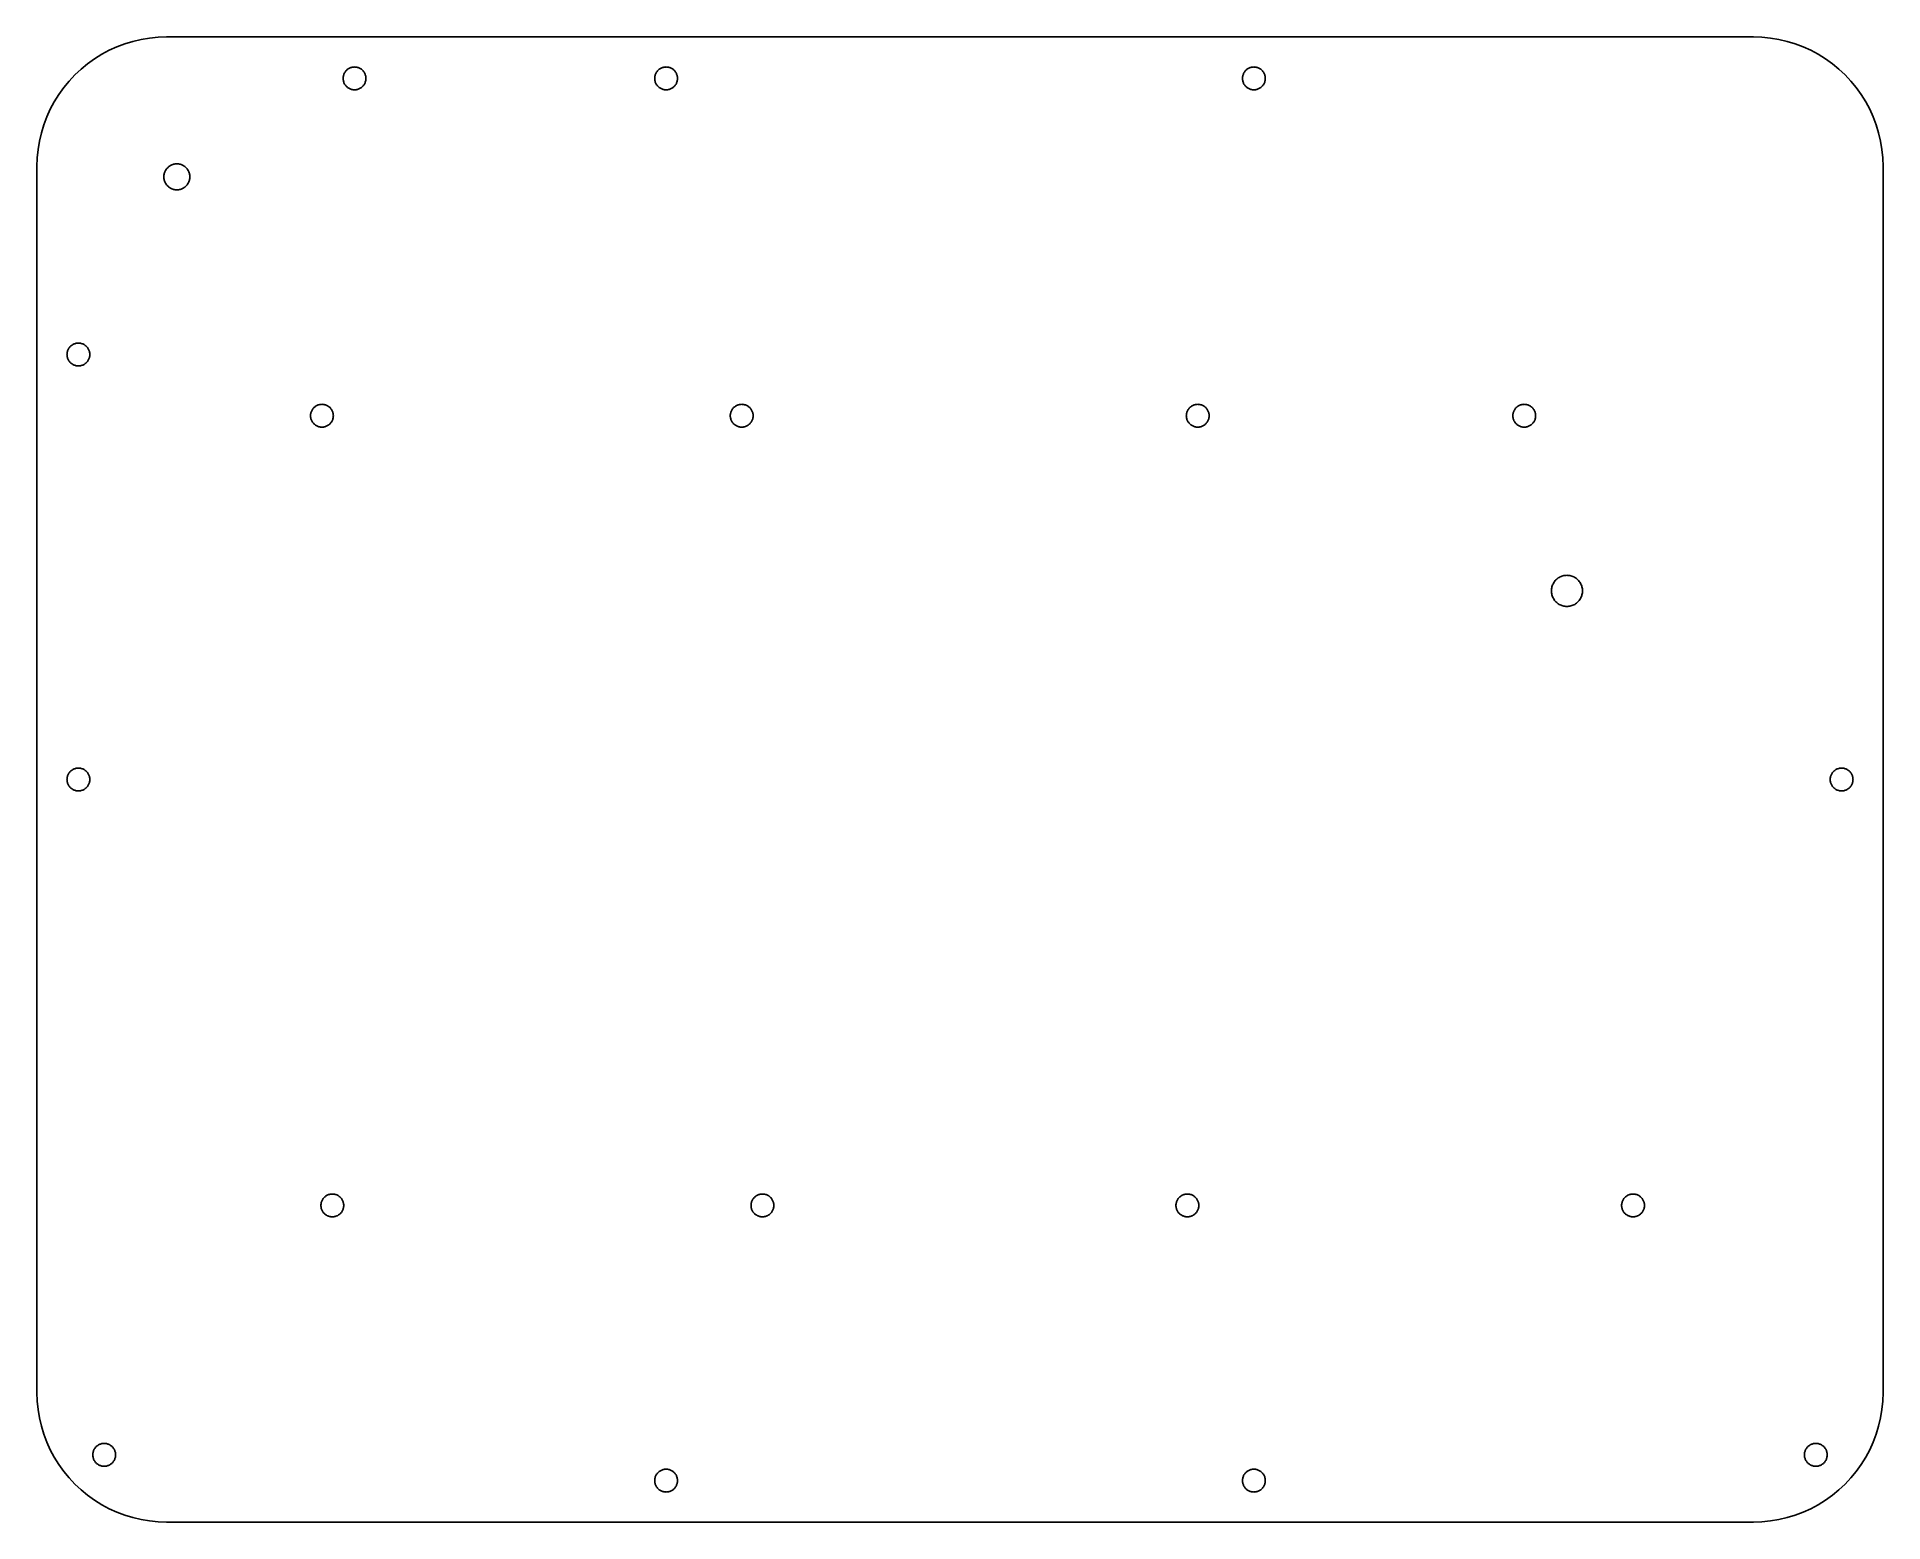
# Model space of a CAD drawing. Header units: millimetres. Extents: x -12 to 167, y -126 to 18.
import ezdxf

# ---------------------------------------------------------------- set-up
doc = ezdxf.new("R2010")
doc.units = ezdxf.units.MM

msp = doc.modelspace()

# ---------------------------------------------------------------- linework, layer by layer
at = {"layer": 'CUT'}
for points in [[(154.9425, -125.7732), (155.7566, -125.6931), (156.5636, -125.5598), (157.3602, -125.3741), (158.143, -125.1366), (158.9085, -124.8485), (159.6536, -124.5109), (160.375, -124.1253), (161.0696, -123.6934), (161.7345, -123.2169), (162.3668, -122.698), (162.9638, -122.1388), (163.523, -121.5418), (164.0419, -120.9095), (164.5184, -120.2446), (164.9503, -119.55), (165.3359, -118.8286), (165.6735, -118.0835), (165.9616, -117.318), (166.1991, -116.5352), (166.3848, -115.7386), (166.5181, -114.9316), (166.5982, -114.1175), (166.625, -113.3), (166.625, 5), (166.5982, 5.8175), (166.5181, 6.6316), (166.3848, 7.4386), (166.1991, 8.2352), (165.9616, 9.018), (165.6735, 9.7835), (165.3359, 10.5286), (164.9503, 11.25), (164.5184, 11.9446), (164.0419, 12.6095), (163.523, 13.2418), (162.9638, 13.8388), (162.3668, 14.398), (161.7345, 14.9169), (161.0696, 15.3934), (160.375, 15.8253), (159.6536, 16.2109), (158.9085, 16.5485), (158.143, 16.8366), (157.3602, 17.0741), (156.5636, 17.2598), (155.7566, 17.3931), (154.9425, 17.4732), (154.125, 17.5), (1, 17.5), (0.1825, 17.4732), (-0.6316, 17.3931), (-1.4386, 17.2598), (-2.2352, 17.0741), (-3.018, 16.8366), (-3.7835, 16.5485), (-4.5286, 16.2109), (-5.25, 15.8253), (-5.9446, 15.3934), (-6.6095, 14.9169), (-7.2418, 14.398), (-7.8388, 13.8388), (-8.398, 13.2418), (-8.9169, 12.6095), (-9.3934, 11.9446), (-9.8253, 11.25), (-10.2109, 10.5286), (-10.5485, 9.7835), (-10.8366, 9.018), (-11.0741, 8.2352), (-11.2598, 7.4386), (-11.3931, 6.6316), (-11.4732, 5.8175), (-11.5, 5), (-11.5, -113.3), (-11.4732, -114.1175), (-11.3931, -114.9316), (-11.2598, -115.7386), (-11.0741, -116.5352), (-10.8366, -117.318), (-10.5485, -118.0835), (-10.2109, -118.8286), (-9.8253, -119.55), (-9.3934, -120.2446), (-8.9169, -120.9095), (-8.398, -121.5418), (-7.8388, -122.1388), (-7.2418, -122.698), (-6.6095, -123.2169), (-5.9446, -123.6934), (-5.25, -124.1253), (-4.5286, -124.5109), (-3.7835, -124.8485), (-3.018, -125.1366), (-2.2352, -125.3741), (-1.4386, -125.5598), (-0.6316, -125.6931), (0.1825, -125.7732), (1, -125.8), (154.125, -125.8)], [(19.0719, 12.4024), (19.0002, 12.4094), (18.9292, 12.4211), (18.8591, 12.4375), (18.7902, 12.4584), (18.7229, 12.4837), (18.6573, 12.5134), (18.5938, 12.5474), (18.5327, 12.5854), (18.4742, 12.6273), (18.4185, 12.673), (18.366, 12.7222), (18.3168, 12.7747), (18.2711, 12.8304), (18.2292, 12.8889), (18.1912, 12.95), (18.1572, 13.0135), (18.1275, 13.079), (18.1022, 13.1464), (18.0813, 13.2153), (18.0649, 13.2854), (18.0532, 13.3564), (18.0462, 13.4281), (18.0438, 13.5), (18.0462, 13.5719), (18.0532, 13.6436), (18.0649, 13.7146), (18.0813, 13.7847), (18.1022, 13.8536), (18.1275, 13.921), (18.1572, 13.9865), (18.1912, 14.05), (18.2292, 14.1111), (18.2711, 14.1696), (18.3168, 14.2253), (18.366, 14.2778), (18.4185, 14.327), (18.4742, 14.3727), (18.5327, 14.4146), (18.5938, 14.4526), (18.6573, 14.4866), (18.7229, 14.5163), (18.7902, 14.5416), (18.8591, 14.5625), (18.9292, 14.5789), (19.0002, 14.5906), (19.0719, 14.5976), (19.1438, 14.6), (19.2157, 14.5976), (19.2874, 14.5906), (19.3584, 14.5789), (19.4285, 14.5625), (19.4974, 14.5416), (19.5648, 14.5163), (19.6303, 14.4866), (19.6938, 14.4526), (19.7549, 14.4146), (19.8134, 14.3727), (19.8691, 14.327), (19.9216, 14.2778), (19.9708, 14.2253), (20.0165, 14.1696), (20.0584, 14.1111), (20.0964, 14.05), (20.1304, 13.9865), (20.1601, 13.921), (20.1854, 13.8536), (20.2063, 13.7847), (20.2227, 13.7146), (20.2344, 13.6436), (20.2414, 13.5719), (20.2438, 13.5), (20.2414, 13.4281), (20.2344, 13.3564), (20.2227, 13.2854), (20.2063, 13.2153), (20.1854, 13.1464), (20.1601, 13.079), (20.1304, 13.0135), (20.0964, 12.95), (20.0584, 12.8889), (20.0165, 12.8304), (19.9708, 12.7747), (19.9216, 12.7222), (19.8691, 12.673), (19.8134, 12.6273), (19.7549, 12.5854), (19.6938, 12.5474), (19.6303, 12.5134), (19.5648, 12.4837), (19.4974, 12.4584), (19.4285, 12.4375), (19.3584, 12.4211), (19.2874, 12.4094), (19.2157, 12.4024), (19.1438, 12.4)], [(49.1364, 12.4024), (49.0648, 12.4094), (48.9937, 12.4211), (48.9236, 12.4375), (48.8547, 12.4584), (48.7874, 12.4837), (48.7218, 12.5134), (48.6583, 12.5474), (48.5972, 12.5854), (48.5387, 12.6273), (48.4831, 12.673), (48.4305, 12.7222), (48.3813, 12.7747), (48.3356, 12.8304), (48.2937, 12.8889), (48.2557, 12.95), (48.2218, 13.0135), (48.1921, 13.079), (48.1667, 13.1464), (48.1458, 13.2153), (48.1295, 13.2854), (48.1177, 13.3564), (48.1107, 13.4281), (48.1083, 13.5), (48.1107, 13.5719), (48.1177, 13.6436), (48.1295, 13.7146), (48.1458, 13.7847), (48.1667, 13.8536), (48.1921, 13.921), (48.2218, 13.9865), (48.2557, 14.05), (48.2937, 14.1111), (48.3356, 14.1696), (48.3813, 14.2253), (48.4305, 14.2778), (48.4831, 14.327), (48.5387, 14.3727), (48.5972, 14.4146), (48.6583, 14.4526), (48.7218, 14.4866), (48.7874, 14.5163), (48.8547, 14.5416), (48.9236, 14.5625), (48.9937, 14.5789), (49.0648, 14.5906), (49.1364, 14.5976), (49.2083, 14.6), (49.2803, 14.5976), (49.3519, 14.5906), (49.4229, 14.5789), (49.493, 14.5625), (49.5619, 14.5416), (49.6293, 14.5163), (49.6949, 14.4866), (49.7583, 14.4526), (49.8195, 14.4146), (49.878, 14.3727), (49.9336, 14.327), (49.9862, 14.2778), (50.0354, 14.2253), (50.081, 14.1696), (50.1229, 14.1111), (50.161, 14.05), (50.1949, 13.9865), (50.2246, 13.921), (50.25, 13.8536), (50.2709, 13.7847), (50.2872, 13.7146), (50.2989, 13.6436), (50.306, 13.5719), (50.3083, 13.5), (50.306, 13.4281), (50.2989, 13.3564), (50.2872, 13.2854), (50.2709, 13.2153), (50.25, 13.1464), (50.2246, 13.079), (50.1949, 13.0135), (50.161, 12.95), (50.1229, 12.8889), (50.081, 12.8304), (50.0354, 12.7747), (49.9862, 12.7222), (49.9336, 12.673), (49.878, 12.6273), (49.8195, 12.5854), (49.7583, 12.5474), (49.6949, 12.5134), (49.6293, 12.4837), (49.5619, 12.4584), (49.493, 12.4375), (49.4229, 12.4211), (49.3519, 12.4094), (49.2803, 12.4024), (49.2083, 12.4)], [(105.8447, 12.4024), (105.7731, 12.4094), (105.7021, 12.4211), (105.632, 12.4375), (105.5631, 12.4584), (105.4957, 12.4837), (105.4301, 12.5134), (105.3667, 12.5474), (105.3055, 12.5854), (105.247, 12.6273), (105.1914, 12.673), (105.1388, 12.7222), (105.0896, 12.7747), (105.044, 12.8304), (105.0021, 12.8889), (104.964, 12.95), (104.9301, 13.0135), (104.9004, 13.079), (104.875, 13.1464), (104.8541, 13.2153), (104.8378, 13.2854), (104.8261, 13.3564), (104.819, 13.4281), (104.8167, 13.5), (104.819, 13.5719), (104.8261, 13.6436), (104.8378, 13.7146), (104.8541, 13.7847), (104.875, 13.8536), (104.9004, 13.921), (104.9301, 13.9865), (104.964, 14.05), (105.0021, 14.1111), (105.044, 14.1696), (105.0896, 14.2253), (105.1388, 14.2778), (105.1914, 14.327), (105.247, 14.3727), (105.3055, 14.4146), (105.3667, 14.4526), (105.4301, 14.4866), (105.4957, 14.5163), (105.5631, 14.5416), (105.632, 14.5625), (105.7021, 14.5789), (105.7731, 14.5906), (105.8447, 14.5976), (105.9167, 14.6), (105.9886, 14.5976), (106.0602, 14.5906), (106.1313, 14.5789), (106.2014, 14.5625), (106.2703, 14.5416), (106.3376, 14.5163), (106.4032, 14.4866), (106.4667, 14.4526), (106.5278, 14.4146), (106.5863, 14.3727), (106.6419, 14.327), (106.6945, 14.2778), (106.7437, 14.2253), (106.7894, 14.1696), (106.8313, 14.1111), (106.8693, 14.05), (106.9032, 13.9865), (106.9329, 13.921), (106.9583, 13.8536), (106.9792, 13.7847), (106.9955, 13.7146), (107.0073, 13.6436), (107.0143, 13.5719), (107.0167, 13.5), (107.0143, 13.4281), (107.0073, 13.3564), (106.9955, 13.2854), (106.9792, 13.2153), (106.9583, 13.1464), (106.9329, 13.079), (106.9032, 13.0135), (106.8693, 12.95), (106.8313, 12.8889), (106.7894, 12.8304), (106.7437, 12.7747), (106.6945, 12.7222), (106.6419, 12.673), (106.5863, 12.6273), (106.5278, 12.5854), (106.4667, 12.5474), (106.4032, 12.5134), (106.3376, 12.4837), (106.2703, 12.4584), (106.2014, 12.4375), (106.1313, 12.4211), (106.0602, 12.4094), (105.9886, 12.4024), (105.9167, 12.4)], [(1.9182, 2.7527), (1.8368, 2.7607), (1.7561, 2.774), (1.6765, 2.7926), (1.5982, 2.8163), (1.5216, 2.8452), (1.4471, 2.8789), (1.375, 2.9175), (1.3055, 2.9607), (1.239, 3.0083), (1.1758, 3.0602), (1.1161, 3.1161), (1.0602, 3.1758), (1.0083, 3.239), (0.9607, 3.3055), (0.9175, 3.375), (0.8789, 3.4471), (0.8452, 3.5216), (0.8163, 3.5982), (0.7926, 3.6765), (0.774, 3.7561), (0.7607, 3.8368), (0.7527, 3.9182), (0.75, 4), (0.7527, 4.0818), (0.7607, 4.1632), (0.774, 4.2439), (0.7926, 4.3235), (0.8163, 4.4018), (0.8452, 4.4784), (0.8789, 4.5529), (0.9175, 4.625), (0.9607, 4.6945), (1.0083, 4.761), (1.0602, 4.8242), (1.1161, 4.8839), (1.1758, 4.9398), (1.239, 4.9917), (1.3055, 5.0393), (1.375, 5.0825), (1.4471, 5.1211), (1.5216, 5.1548), (1.5982, 5.1837), (1.6765, 5.2074), (1.7561, 5.226), (1.8368, 5.2393), (1.9182, 5.2473), (2, 5.25), (2.0818, 5.2473), (2.1632, 5.2393), (2.2439, 5.226), (2.3235, 5.2074), (2.4018, 5.1837), (2.4784, 5.1548), (2.5529, 5.1211), (2.625, 5.0825), (2.6945, 5.0393), (2.761, 4.9917), (2.8242, 4.9398), (2.8839, 4.8839), (2.9398, 4.8242), (2.9917, 4.761), (3.0393, 4.6945), (3.0825, 4.625), (3.1211, 4.5529), (3.1548, 4.4784), (3.1837, 4.4018), (3.2074, 4.3235), (3.226, 4.2439), (3.2393, 4.1632), (3.2473, 4.0818), (3.25, 4), (3.2473, 3.9182), (3.2393, 3.8368), (3.226, 3.7561), (3.2074, 3.6765), (3.1837, 3.5982), (3.1548, 3.5216), (3.1211, 3.4471), (3.0825, 3.375), (3.0393, 3.3055), (2.9917, 3.239), (2.9398, 3.1758), (2.8839, 3.1161), (2.8242, 3.0602), (2.761, 3.0083), (2.6945, 2.9607), (2.625, 2.9175), (2.5529, 2.8789), (2.4784, 2.8452), (2.4018, 2.8163), (2.3235, 2.7926), (2.2439, 2.774), (2.1632, 2.7607), (2.0818, 2.7527), (2, 2.75)], [(-7.5719, -14.2414), (-7.6436, -14.2344), (-7.7146, -14.2227), (-7.7847, -14.2063), (-7.8536, -14.1854), (-7.921, -14.1601), (-7.9865, -14.1304), (-8.05, -14.0964), (-8.1111, -14.0584), (-8.1696, -14.0165), (-8.2253, -13.9708), (-8.2778, -13.9216), (-8.327, -13.8691), (-8.3727, -13.8134), (-8.4146, -13.7549), (-8.4526, -13.6938), (-8.4866, -13.6303), (-8.5163, -13.5648), (-8.5416, -13.4974), (-8.5625, -13.4285), (-8.5789, -13.3584), (-8.5906, -13.2874), (-8.5976, -13.2157), (-8.6, -13.1438), (-8.5976, -13.0719), (-8.5906, -13.0002), (-8.5789, -12.9292), (-8.5625, -12.8591), (-8.5416, -12.7902), (-8.5163, -12.7229), (-8.4866, -12.6573), (-8.4526, -12.5938), (-8.4146, -12.5327), (-8.3727, -12.4742), (-8.327, -12.4185), (-8.2778, -12.366), (-8.2253, -12.3168), (-8.1696, -12.2711), (-8.1111, -12.2292), (-8.05, -12.1912), (-7.9865, -12.1572), (-7.921, -12.1275), (-7.8536, -12.1022), (-7.7847, -12.0813), (-7.7146, -12.0649), (-7.6436, -12.0532), (-7.5719, -12.0462), (-7.5, -12.0438), (-7.4281, -12.0462), (-7.3564, -12.0532), (-7.2854, -12.0649), (-7.2153, -12.0813), (-7.1464, -12.1022), (-7.079, -12.1275), (-7.0135, -12.1572), (-6.95, -12.1912), (-6.8889, -12.2292), (-6.8304, -12.2711), (-6.7747, -12.3168), (-6.7222, -12.366), (-6.673, -12.4185), (-6.6273, -12.4742), (-6.5854, -12.5327), (-6.5474, -12.5938), (-6.5134, -12.6573), (-6.4837, -12.7229), (-6.4584, -12.7902), (-6.4375, -12.8591), (-6.4211, -12.9292), (-6.4094, -13.0002), (-6.4024, -13.0719), (-6.4, -13.1438), (-6.4024, -13.2157), (-6.4094, -13.2874), (-6.4211, -13.3584), (-6.4375, -13.4285), (-6.4584, -13.4974), (-6.4837, -13.5648), (-6.5134, -13.6303), (-6.5474, -13.6938), (-6.5854, -13.7549), (-6.6273, -13.8134), (-6.673, -13.8691), (-6.7222, -13.9216), (-6.7747, -13.9708), (-6.8304, -14.0165), (-6.8889, -14.0584), (-6.95, -14.0964), (-7.0135, -14.1304), (-7.079, -14.1601), (-7.1464, -14.1854), (-7.2153, -14.2063), (-7.2854, -14.2227), (-7.3564, -14.2344), (-7.4281, -14.2414), (-7.5, -14.2438)], [(15.9281, -20.1476), (15.8564, -20.1406), (15.7854, -20.1289), (15.7153, -20.1125), (15.6464, -20.0916), (15.579, -20.0663), (15.5135, -20.0366), (15.45, -20.0026), (15.3889, -19.9646), (15.3304, -19.9227), (15.2747, -19.877), (15.2222, -19.8278), (15.173, -19.7753), (15.1273, -19.7196), (15.0854, -19.6611), (15.0474, -19.6), (15.0134, -19.5365), (14.9837, -19.471), (14.9584, -19.4036), (14.9375, -19.3347), (14.9211, -19.2646), (14.9094, -19.1936), (14.9024, -19.1219), (14.9, -19.05), (14.9024, -18.9781), (14.9094, -18.9064), (14.9211, -18.8354), (14.9375, -18.7653), (14.9584, -18.6964), (14.9837, -18.629), (15.0134, -18.5635), (15.0474, -18.5), (15.0854, -18.4389), (15.1273, -18.3804), (15.173, -18.3247), (15.2222, -18.2722), (15.2747, -18.223), (15.3304, -18.1773), (15.3889, -18.1354), (15.45, -18.0974), (15.5135, -18.0634), (15.579, -18.0337), (15.6464, -18.0084), (15.7153, -17.9875), (15.7854, -17.9711), (15.8564, -17.9594), (15.9281, -17.9524), (16, -17.95), (16.0719, -17.9524), (16.1436, -17.9594), (16.2146, -17.9711), (16.2847, -17.9875), (16.3536, -18.0084), (16.421, -18.0337), (16.4865, -18.0634), (16.55, -18.0974), (16.6111, -18.1354), (16.6696, -18.1773), (16.7253, -18.223), (16.7778, -18.2722), (16.827, -18.3247), (16.8727, -18.3804), (16.9146, -18.4389), (16.9526, -18.5), (16.9866, -18.5635), (17.0163, -18.629), (17.0416, -18.6964), (17.0625, -18.7653), (17.0789, -18.8354), (17.0906, -18.9064), (17.0976, -18.9781), (17.1, -19.05), (17.0976, -19.1219), (17.0906, -19.1936), (17.0789, -19.2646), (17.0625, -19.3347), (17.0416, -19.4036), (17.0163, -19.471), (16.9866, -19.5365), (16.9526, -19.6), (16.9146, -19.6611), (16.8727, -19.7196), (16.827, -19.7753), (16.7778, -19.8278), (16.7253, -19.877), (16.6696, -19.9227), (16.6111, -19.9646), (16.55, -20.0026), (16.4865, -20.0366), (16.421, -20.0663), (16.3536, -20.0916), (16.2847, -20.1125), (16.2146, -20.1289), (16.1436, -20.1406), (16.0719, -20.1476), (16, -20.15)], [(56.4281, -20.1476), (56.3564, -20.1406), (56.2854, -20.1289), (56.2153, -20.1125), (56.1464, -20.0916), (56.079, -20.0663), (56.0135, -20.0366), (55.95, -20.0026), (55.8889, -19.9646), (55.8304, -19.9227), (55.7747, -19.877), (55.7222, -19.8278), (55.673, -19.7753), (55.6273, -19.7196), (55.5854, -19.6611), (55.5474, -19.6), (55.5134, -19.5365), (55.4837, -19.471), (55.4584, -19.4036), (55.4375, -19.3347), (55.4211, -19.2646), (55.4094, -19.1936), (55.4024, -19.1219), (55.4, -19.05), (55.4024, -18.9781), (55.4094, -18.9064), (55.4211, -18.8354), (55.4375, -18.7653), (55.4584, -18.6964), (55.4837, -18.629), (55.5134, -18.5635), (55.5474, -18.5), (55.5854, -18.4389), (55.6273, -18.3804), (55.673, -18.3247), (55.7222, -18.2722), (55.7747, -18.223), (55.8304, -18.1773), (55.8889, -18.1354), (55.95, -18.0974), (56.0135, -18.0634), (56.079, -18.0337), (56.1464, -18.0084), (56.2153, -17.9875), (56.2854, -17.9711), (56.3564, -17.9594), (56.4281, -17.9524), (56.5, -17.95), (56.5719, -17.9524), (56.6436, -17.9594), (56.7146, -17.9711), (56.7847, -17.9875), (56.8536, -18.0084), (56.921, -18.0337), (56.9865, -18.0634), (57.05, -18.0974), (57.1111, -18.1354), (57.1696, -18.1773), (57.2253, -18.223), (57.2778, -18.2722), (57.327, -18.3247), (57.3727, -18.3804), (57.4146, -18.4389), (57.4526, -18.5), (57.4866, -18.5635), (57.5163, -18.629), (57.5416, -18.6964), (57.5625, -18.7653), (57.5789, -18.8354), (57.5906, -18.9064), (57.5976, -18.9781), (57.6, -19.05), (57.5976, -19.1219), (57.5906, -19.1936), (57.5789, -19.2646), (57.5625, -19.3347), (57.5416, -19.4036), (57.5163, -19.471), (57.4866, -19.5365), (57.4526, -19.6), (57.4146, -19.6611), (57.3727, -19.7196), (57.327, -19.7753), (57.2778, -19.8278), (57.2253, -19.877), (57.1696, -19.9227), (57.1111, -19.9646), (57.05, -20.0026), (56.9865, -20.0366), (56.921, -20.0663), (56.8536, -20.0916), (56.7847, -20.1125), (56.7146, -20.1289), (56.6436, -20.1406), (56.5719, -20.1476), (56.5, -20.15)], [(100.4281, -20.1476), (100.3564, -20.1406), (100.2854, -20.1289), (100.2153, -20.1125), (100.1464, -20.0916), (100.079, -20.0663), (100.0135, -20.0366), (99.95, -20.0026), (99.8889, -19.9646), (99.8304, -19.9227), (99.7747, -19.877), (99.7222, -19.8278), (99.673, -19.7753), (99.6273, -19.7196), (99.5854, -19.6611), (99.5474, -19.6), (99.5134, -19.5365), (99.4837, -19.471), (99.4584, -19.4036), (99.4375, -19.3347), (99.4211, -19.2646), (99.4094, -19.1936), (99.4024, -19.1219), (99.4, -19.05), (99.4024, -18.9781), (99.4094, -18.9064), (99.4211, -18.8354), (99.4375, -18.7653), (99.4584, -18.6964), (99.4837, -18.629), (99.5134, -18.5635), (99.5474, -18.5), (99.5854, -18.4389), (99.6273, -18.3804), (99.673, -18.3247), (99.7222, -18.2722), (99.7747, -18.223), (99.8304, -18.1773), (99.8889, -18.1354), (99.95, -18.0974), (100.0135, -18.0634), (100.079, -18.0337), (100.1464, -18.0084), (100.2153, -17.9875), (100.2854, -17.9711), (100.3564, -17.9594), (100.4281, -17.9524), (100.5, -17.95), (100.5719, -17.9524), (100.6436, -17.9594), (100.7146, -17.9711), (100.7847, -17.9875), (100.8536, -18.0084), (100.921, -18.0337), (100.9865, -18.0634), (101.05, -18.0974), (101.1111, -18.1354), (101.1696, -18.1773), (101.2253, -18.223), (101.2778, -18.2722), (101.327, -18.3247), (101.3727, -18.3804), (101.4146, -18.4389), (101.4526, -18.5), (101.4866, -18.5635), (101.5163, -18.629), (101.5416, -18.6964), (101.5625, -18.7653), (101.5789, -18.8354), (101.5906, -18.9064), (101.5976, -18.9781), (101.6, -19.05), (101.5976, -19.1219), (101.5906, -19.1936), (101.5789, -19.2646), (101.5625, -19.3347), (101.5416, -19.4036), (101.5163, -19.471), (101.4866, -19.5365), (101.4526, -19.6), (101.4146, -19.6611), (101.3727, -19.7196), (101.327, -19.7753), (101.2778, -19.8278), (101.2253, -19.877), (101.1696, -19.9227), (101.1111, -19.9646), (101.05, -20.0026), (100.9865, -20.0366), (100.921, -20.0663), (100.8536, -20.0916), (100.7847, -20.1125), (100.7146, -20.1289), (100.6436, -20.1406), (100.5719, -20.1476), (100.5, -20.15)], [(131.9281, -20.1476), (131.8564, -20.1406), (131.7854, -20.1289), (131.7153, -20.1125), (131.6464, -20.0916), (131.579, -20.0663), (131.5135, -20.0366), (131.45, -20.0026), (131.3889, -19.9646), (131.3304, -19.9227), (131.2747, -19.877), (131.2222, -19.8278), (131.173, -19.7753), (131.1273, -19.7196), (131.0854, -19.6611), (131.0474, -19.6), (131.0134, -19.5365), (130.9837, -19.471), (130.9584, -19.4036), (130.9375, -19.3347), (130.9211, -19.2646), (130.9094, -19.1936), (130.9024, -19.1219), (130.9, -19.05), (130.9024, -18.9781), (130.9094, -18.9064), (130.9211, -18.8354), (130.9375, -18.7653), (130.9584, -18.6964), (130.9837, -18.629), (131.0134, -18.5635), (131.0474, -18.5), (131.0854, -18.4389), (131.1273, -18.3804), (131.173, -18.3247), (131.2222, -18.2722), (131.2747, -18.223), (131.3304, -18.1773), (131.3889, -18.1354), (131.45, -18.0974), (131.5135, -18.0634), (131.579, -18.0337), (131.6464, -18.0084), (131.7153, -17.9875), (131.7854, -17.9711), (131.8564, -17.9594), (131.9281, -17.9524), (132, -17.95), (132.0719, -17.9524), (132.1436, -17.9594), (132.2146, -17.9711), (132.2847, -17.9875), (132.3536, -18.0084), (132.421, -18.0337), (132.4865, -18.0634), (132.55, -18.0974), (132.6111, -18.1354), (132.6696, -18.1773), (132.7253, -18.223), (132.7778, -18.2722), (132.827, -18.3247), (132.8727, -18.3804), (132.9146, -18.4389), (132.9526, -18.5), (132.9866, -18.5635), (133.0163, -18.629), (133.0416, -18.6964), (133.0625, -18.7653), (133.0789, -18.8354), (133.0906, -18.9064), (133.0976, -18.9781), (133.1, -19.05), (133.0976, -19.1219), (133.0906, -19.1936), (133.0789, -19.2646), (133.0625, -19.3347), (133.0416, -19.4036), (133.0163, -19.471), (132.9866, -19.5365), (132.9526, -19.6), (132.9146, -19.6611), (132.8727, -19.7196), (132.827, -19.7753), (132.7778, -19.8278), (132.7253, -19.877), (132.6696, -19.9227), (132.6111, -19.9646), (132.55, -20.0026), (132.4865, -20.0366), (132.421, -20.0663), (132.3536, -20.0916), (132.2847, -20.1125), (132.2146, -20.1289), (132.1436, -20.1406), (132.0719, -20.1476), (132, -20.15)], [(136.0269, -37.4468), (135.9292, -37.4372), (135.8324, -37.4212), (135.7368, -37.3989), (135.6428, -37.3704), (135.551, -37.3358), (135.4616, -37.2953), (135.375, -37.249), (135.2916, -37.1972), (135.2119, -37.14), (135.136, -37.0778), (135.0643, -37.0107), (134.9972, -36.939), (134.935, -36.8631), (134.8778, -36.7834), (134.826, -36.7), (134.7797, -36.6134), (134.7392, -36.524), (134.7046, -36.4322), (134.6761, -36.3382), (134.6538, -36.2426), (134.6378, -36.1458), (134.6282, -36.0481), (134.625, -35.95), (134.6282, -35.8519), (134.6378, -35.7542), (134.6538, -35.6574), (134.6761, -35.5618), (134.7046, -35.4678), (134.7392, -35.376), (134.7797, -35.2866), (134.826, -35.2), (134.8778, -35.1166), (134.935, -35.0369), (134.9972, -34.961), (135.0643, -34.8893), (135.136, -34.8222), (135.2119, -34.76), (135.2916, -34.7028), (135.375, -34.651), (135.4616, -34.6047), (135.551, -34.5642), (135.6428, -34.5296), (135.7368, -34.5011), (135.8324, -34.4788), (135.9292, -34.4628), (136.0269, -34.4532), (136.125, -34.45), (136.2231, -34.4532), (136.3208, -34.4628), (136.4176, -34.4788), (136.5132, -34.5011), (136.6072, -34.5296), (136.699, -34.5642), (136.7884, -34.6047), (136.875, -34.651), (136.9584, -34.7028), (137.0381, -34.76), (137.114, -34.8222), (137.1857, -34.8893), (137.2528, -34.961), (137.315, -35.0369), (137.3722, -35.1166), (137.424, -35.2), (137.4703, -35.2866), (137.5108, -35.376), (137.5454, -35.4678), (137.5739, -35.5618), (137.5962, -35.6574), (137.6122, -35.7542), (137.6218, -35.8519), (137.625, -35.95), (137.6218, -36.0481), (137.6122, -36.1458), (137.5962, -36.2426), (137.5739, -36.3382), (137.5454, -36.4322), (137.5108, -36.524), (137.4703, -36.6134), (137.424, -36.7), (137.3722, -36.7834), (137.315, -36.8631), (137.2528, -36.939), (137.1857, -37.0107), (137.114, -37.0778), (137.0381, -37.14), (136.9584, -37.1972), (136.875, -37.249), (136.7884, -37.2953), (136.699, -37.3358), (136.6072, -37.3704), (136.5132, -37.3989), (136.4176, -37.4212), (136.3208, -37.4372), (136.2231, -37.4468), (136.125, -37.45)], [(-7.5719, -55.2476), (-7.6436, -55.2406), (-7.7146, -55.2289), (-7.7847, -55.2125), (-7.8536, -55.1916), (-7.921, -55.1663), (-7.9865, -55.1366), (-8.05, -55.1026), (-8.1111, -55.0646), (-8.1696, -55.0227), (-8.2253, -54.977), (-8.2778, -54.9278), (-8.327, -54.8753), (-8.3727, -54.8196), (-8.4146, -54.7611), (-8.4526, -54.7), (-8.4866, -54.6365), (-8.5163, -54.571), (-8.5416, -54.5036), (-8.5625, -54.4347), (-8.5789, -54.3646), (-8.5906, -54.2936), (-8.5976, -54.2219), (-8.6, -54.15), (-8.5976, -54.0781), (-8.5906, -54.0064), (-8.5789, -53.9354), (-8.5625, -53.8653), (-8.5416, -53.7964), (-8.5163, -53.729), (-8.4866, -53.6635), (-8.4526, -53.6), (-8.4146, -53.5389), (-8.3727, -53.4804), (-8.327, -53.4247), (-8.2778, -53.3722), (-8.2253, -53.323), (-8.1696, -53.2773), (-8.1111, -53.2354), (-8.05, -53.1974), (-7.9865, -53.1634), (-7.921, -53.1337), (-7.8536, -53.1084), (-7.7847, -53.0875), (-7.7146, -53.0711), (-7.6436, -53.0594), (-7.5719, -53.0524), (-7.5, -53.05), (-7.4281, -53.0524), (-7.3564, -53.0594), (-7.2854, -53.0711), (-7.2153, -53.0875), (-7.1464, -53.1084), (-7.079, -53.1337), (-7.0135, -53.1634), (-6.95, -53.1974), (-6.8889, -53.2354), (-6.8304, -53.2773), (-6.7747, -53.323), (-6.7222, -53.3722), (-6.673, -53.4247), (-6.6273, -53.4804), (-6.5854, -53.5389), (-6.5474, -53.6), (-6.5134, -53.6635), (-6.4837, -53.729), (-6.4584, -53.7964), (-6.4375, -53.8653), (-6.4211, -53.9354), (-6.4094, -54.0064), (-6.4024, -54.0781), (-6.4, -54.15), (-6.4024, -54.2219), (-6.4094, -54.2936), (-6.4211, -54.3646), (-6.4375, -54.4347), (-6.4584, -54.5036), (-6.4837, -54.571), (-6.5134, -54.6365), (-6.5474, -54.7), (-6.5854, -54.7611), (-6.6273, -54.8196), (-6.673, -54.8753), (-6.7222, -54.9278), (-6.7747, -54.977), (-6.8304, -55.0227), (-6.8889, -55.0646), (-6.95, -55.1026), (-7.0135, -55.1366), (-7.079, -55.1663), (-7.1464, -55.1916), (-7.2153, -55.2125), (-7.2854, -55.2289), (-7.3564, -55.2406), (-7.4281, -55.2476), (-7.5, -55.25)], [(162.5531, -55.2476), (162.4814, -55.2406), (162.4104, -55.2289), (162.3403, -55.2125), (162.2714, -55.1916), (162.204, -55.1663), (162.1385, -55.1366), (162.075, -55.1026), (162.0139, -55.0646), (161.9554, -55.0227), (161.8997, -54.977), (161.8472, -54.9278), (161.798, -54.8753), (161.7523, -54.8196), (161.7104, -54.7611), (161.6724, -54.7), (161.6384, -54.6365), (161.6087, -54.571), (161.5834, -54.5036), (161.5625, -54.4347), (161.5461, -54.3646), (161.5344, -54.2936), (161.5274, -54.2219), (161.525, -54.15), (161.5274, -54.0781), (161.5344, -54.0064), (161.5461, -53.9354), (161.5625, -53.8653), (161.5834, -53.7964), (161.6087, -53.729), (161.6384, -53.6635), (161.6724, -53.6), (161.7104, -53.5389), (161.7523, -53.4804), (161.798, -53.4247), (161.8472, -53.3722), (161.8997, -53.323), (161.9554, -53.2773), (162.0139, -53.2354), (162.075, -53.1974), (162.1385, -53.1634), (162.204, -53.1337), (162.2714, -53.1084), (162.3403, -53.0875), (162.4104, -53.0711), (162.4814, -53.0594), (162.5531, -53.0524), (162.625, -53.05), (162.6969, -53.0524), (162.7686, -53.0594), (162.8396, -53.0711), (162.9097, -53.0875), (162.9786, -53.1084), (163.046, -53.1337), (163.1115, -53.1634), (163.175, -53.1974), (163.2361, -53.2354), (163.2946, -53.2773), (163.3503, -53.323), (163.4028, -53.3722), (163.452, -53.4247), (163.4977, -53.4804), (163.5396, -53.5389), (163.5776, -53.6), (163.6116, -53.6635), (163.6413, -53.729), (163.6666, -53.7964), (163.6875, -53.8653), (163.7039, -53.9354), (163.7156, -54.0064), (163.7226, -54.0781), (163.725, -54.15), (163.7226, -54.2219), (163.7156, -54.2936), (163.7039, -54.3646), (163.6875, -54.4347), (163.6666, -54.5036), (163.6413, -54.571), (163.6116, -54.6365), (163.5776, -54.7), (163.5396, -54.7611), (163.4977, -54.8196), (163.452, -54.8753), (163.4028, -54.9278), (163.3503, -54.977), (163.2946, -55.0227), (163.2361, -55.0646), (163.175, -55.1026), (163.1115, -55.1366), (163.046, -55.1663), (162.9786, -55.1916), (162.9097, -55.2125), (162.8396, -55.2289), (162.7686, -55.2406), (162.6969, -55.2476), (162.625, -55.25)], [(16.9281, -96.3476), (16.8564, -96.3406), (16.7854, -96.3289), (16.7153, -96.3125), (16.6464, -96.2916), (16.579, -96.2663), (16.5135, -96.2366), (16.45, -96.2026), (16.3889, -96.1646), (16.3304, -96.1227), (16.2747, -96.077), (16.2222, -96.0278), (16.173, -95.9753), (16.1273, -95.9196), (16.0854, -95.8611), (16.0474, -95.8), (16.0134, -95.7365), (15.9837, -95.671), (15.9584, -95.6036), (15.9375, -95.5347), (15.9211, -95.4646), (15.9094, -95.3936), (15.9024, -95.3219), (15.9, -95.25), (15.9024, -95.1781), (15.9094, -95.1064), (15.9211, -95.0354), (15.9375, -94.9653), (15.9584, -94.8964), (15.9837, -94.829), (16.0134, -94.7635), (16.0474, -94.7), (16.0854, -94.6389), (16.1273, -94.5804), (16.173, -94.5247), (16.2222, -94.4722), (16.2747, -94.423), (16.3304, -94.3773), (16.3889, -94.3354), (16.45, -94.2974), (16.5135, -94.2634), (16.579, -94.2337), (16.6464, -94.2084), (16.7153, -94.1875), (16.7854, -94.1711), (16.8564, -94.1594), (16.9281, -94.1524), (17, -94.15), (17.0719, -94.1524), (17.1436, -94.1594), (17.2146, -94.1711), (17.2847, -94.1875), (17.3536, -94.2084), (17.421, -94.2337), (17.4865, -94.2634), (17.55, -94.2974), (17.6111, -94.3354), (17.6696, -94.3773), (17.7253, -94.423), (17.7778, -94.4722), (17.827, -94.5247), (17.8727, -94.5804), (17.9146, -94.6389), (17.9526, -94.7), (17.9866, -94.7635), (18.0163, -94.829), (18.0416, -94.8964), (18.0625, -94.9653), (18.0789, -95.0354), (18.0906, -95.1064), (18.0976, -95.1781), (18.1, -95.25), (18.0976, -95.3219), (18.0906, -95.3936), (18.0789, -95.4646), (18.0625, -95.5347), (18.0416, -95.6036), (18.0163, -95.671), (17.9866, -95.7365), (17.9526, -95.8), (17.9146, -95.8611), (17.8727, -95.9196), (17.827, -95.9753), (17.7778, -96.0278), (17.7253, -96.077), (17.6696, -96.1227), (17.6111, -96.1646), (17.55, -96.2026), (17.4865, -96.2366), (17.421, -96.2663), (17.3536, -96.2916), (17.2847, -96.3125), (17.2146, -96.3289), (17.1436, -96.3406), (17.0719, -96.3476), (17, -96.35)], [(58.4281, -96.3476), (58.3564, -96.3406), (58.2854, -96.3289), (58.2153, -96.3125), (58.1464, -96.2916), (58.079, -96.2663), (58.0135, -96.2366), (57.95, -96.2026), (57.8889, -96.1646), (57.8304, -96.1227), (57.7747, -96.077), (57.7222, -96.0278), (57.673, -95.9753), (57.6273, -95.9196), (57.5854, -95.8611), (57.5474, -95.8), (57.5134, -95.7365), (57.4837, -95.671), (57.4584, -95.6036), (57.4375, -95.5347), (57.4211, -95.4646), (57.4094, -95.3936), (57.4024, -95.3219), (57.4, -95.25), (57.4024, -95.1781), (57.4094, -95.1064), (57.4211, -95.0354), (57.4375, -94.9653), (57.4584, -94.8964), (57.4837, -94.829), (57.5134, -94.7635), (57.5474, -94.7), (57.5854, -94.6389), (57.6273, -94.5804), (57.673, -94.5247), (57.7222, -94.4722), (57.7747, -94.423), (57.8304, -94.3773), (57.8889, -94.3354), (57.95, -94.2974), (58.0135, -94.2634), (58.079, -94.2337), (58.1464, -94.2084), (58.2153, -94.1875), (58.2854, -94.1711), (58.3564, -94.1594), (58.4281, -94.1524), (58.5, -94.15), (58.5719, -94.1524), (58.6436, -94.1594), (58.7146, -94.1711), (58.7847, -94.1875), (58.8536, -94.2084), (58.921, -94.2337), (58.9865, -94.2634), (59.05, -94.2974), (59.1111, -94.3354), (59.1696, -94.3773), (59.2253, -94.423), (59.2778, -94.4722), (59.327, -94.5247), (59.3727, -94.5804), (59.4146, -94.6389), (59.4526, -94.7), (59.4866, -94.7635), (59.5163, -94.829), (59.5416, -94.8964), (59.5625, -94.9653), (59.5789, -95.0354), (59.5906, -95.1064), (59.5976, -95.1781), (59.6, -95.25), (59.5976, -95.3219), (59.5906, -95.3936), (59.5789, -95.4646), (59.5625, -95.5347), (59.5416, -95.6036), (59.5163, -95.671), (59.4866, -95.7365), (59.4526, -95.8), (59.4146, -95.8611), (59.3727, -95.9196), (59.327, -95.9753), (59.2778, -96.0278), (59.2253, -96.077), (59.1696, -96.1227), (59.1111, -96.1646), (59.05, -96.2026), (58.9865, -96.2366), (58.921, -96.2663), (58.8536, -96.2916), (58.7847, -96.3125), (58.7146, -96.3289), (58.6436, -96.3406), (58.5719, -96.3476), (58.5, -96.35)], [(99.4281, -96.3476), (99.3564, -96.3406), (99.2854, -96.3289), (99.2153, -96.3125), (99.1464, -96.2916), (99.079, -96.2663), (99.0135, -96.2366), (98.95, -96.2026), (98.8889, -96.1646), (98.8304, -96.1227), (98.7747, -96.077), (98.7222, -96.0278), (98.673, -95.9753), (98.6273, -95.9196), (98.5854, -95.8611), (98.5474, -95.8), (98.5134, -95.7365), (98.4837, -95.671), (98.4584, -95.6036), (98.4375, -95.5347), (98.4211, -95.4646), (98.4094, -95.3936), (98.4024, -95.3219), (98.4, -95.25), (98.4024, -95.1781), (98.4094, -95.1064), (98.4211, -95.0354), (98.4375, -94.9653), (98.4584, -94.8964), (98.4837, -94.829), (98.5134, -94.7635), (98.5474, -94.7), (98.5854, -94.6389), (98.6273, -94.5804), (98.673, -94.5247), (98.7222, -94.4722), (98.7747, -94.423), (98.8304, -94.3773), (98.8889, -94.3354), (98.95, -94.2974), (99.0135, -94.2634), (99.079, -94.2337), (99.1464, -94.2084), (99.2153, -94.1875), (99.2854, -94.1711), (99.3564, -94.1594), (99.4281, -94.1524), (99.5, -94.15), (99.5719, -94.1524), (99.6436, -94.1594), (99.7146, -94.1711), (99.7847, -94.1875), (99.8536, -94.2084), (99.921, -94.2337), (99.9865, -94.2634), (100.05, -94.2974), (100.1111, -94.3354), (100.1696, -94.3773), (100.2253, -94.423), (100.2778, -94.4722), (100.327, -94.5247), (100.3727, -94.5804), (100.4146, -94.6389), (100.4526, -94.7), (100.4866, -94.7635), (100.5163, -94.829), (100.5416, -94.8964), (100.5625, -94.9653), (100.5789, -95.0354), (100.5906, -95.1064), (100.5976, -95.1781), (100.6, -95.25), (100.5976, -95.3219), (100.5906, -95.3936), (100.5789, -95.4646), (100.5625, -95.5347), (100.5416, -95.6036), (100.5163, -95.671), (100.4866, -95.7365), (100.4526, -95.8), (100.4146, -95.8611), (100.3727, -95.9196), (100.327, -95.9753), (100.2778, -96.0278), (100.2253, -96.077), (100.1696, -96.1227), (100.1111, -96.1646), (100.05, -96.2026), (99.9865, -96.2366), (99.921, -96.2663), (99.8536, -96.2916), (99.7847, -96.3125), (99.7146, -96.3289), (99.6436, -96.3406), (99.5719, -96.3476), (99.5, -96.35)], [(142.4281, -96.3476), (142.3564, -96.3406), (142.2854, -96.3289), (142.2153, -96.3125), (142.1464, -96.2916), (142.079, -96.2663), (142.0135, -96.2366), (141.95, -96.2026), (141.8889, -96.1646), (141.8304, -96.1227), (141.7747, -96.077), (141.7222, -96.0278), (141.673, -95.9753), (141.6273, -95.9196), (141.5854, -95.8611), (141.5474, -95.8), (141.5134, -95.7365), (141.4837, -95.671), (141.4584, -95.6036), (141.4375, -95.5347), (141.4211, -95.4646), (141.4094, -95.3936), (141.4024, -95.3219), (141.4, -95.25), (141.4024, -95.1781), (141.4094, -95.1064), (141.4211, -95.0354), (141.4375, -94.9653), (141.4584, -94.8964), (141.4837, -94.829), (141.5134, -94.7635), (141.5474, -94.7), (141.5854, -94.6389), (141.6273, -94.5804), (141.673, -94.5247), (141.7222, -94.4722), (141.7747, -94.423), (141.8304, -94.3773), (141.8889, -94.3354), (141.95, -94.2974), (142.0135, -94.2634), (142.079, -94.2337), (142.1464, -94.2084), (142.2153, -94.1875), (142.2854, -94.1711), (142.3564, -94.1594), (142.4281, -94.1524), (142.5, -94.15), (142.5719, -94.1524), (142.6436, -94.1594), (142.7146, -94.1711), (142.7847, -94.1875), (142.8536, -94.2084), (142.921, -94.2337), (142.9865, -94.2634), (143.05, -94.2974), (143.1111, -94.3354), (143.1696, -94.3773), (143.2253, -94.423), (143.2778, -94.4722), (143.327, -94.5247), (143.3727, -94.5804), (143.4146, -94.6389), (143.4526, -94.7), (143.4866, -94.7635), (143.5163, -94.829), (143.5416, -94.8964), (143.5625, -94.9653), (143.5789, -95.0354), (143.5906, -95.1064), (143.5976, -95.1781), (143.6, -95.25), (143.5976, -95.3219), (143.5906, -95.3936), (143.5789, -95.4646), (143.5625, -95.5347), (143.5416, -95.6036), (143.5163, -95.671), (143.4866, -95.7365), (143.4526, -95.8), (143.4146, -95.8611), (143.3727, -95.9196), (143.327, -95.9753), (143.2778, -96.0278), (143.2253, -96.077), (143.1696, -96.1227), (143.1111, -96.1646), (143.05, -96.2026), (142.9865, -96.2366), (142.921, -96.2663), (142.8536, -96.2916), (142.7847, -96.3125), (142.7146, -96.3289), (142.6436, -96.3406), (142.5719, -96.3476), (142.5, -96.35)], [(-5.0824, -120.4081), (-5.154, -120.401), (-5.225, -120.3893), (-5.2951, -120.3729), (-5.364, -120.352), (-5.4314, -120.3267), (-5.4969, -120.297), (-5.5604, -120.263), (-5.6215, -120.225), (-5.68, -120.1831), (-5.7357, -120.1374), (-5.7882, -120.0882), (-5.8374, -120.0357), (-5.8831, -119.98), (-5.925, -119.9215), (-5.963, -119.8604), (-5.997, -119.7969), (-6.0267, -119.7314), (-6.052, -119.664), (-6.0729, -119.5951), (-6.0893, -119.525), (-6.101, -119.454), (-6.1081, -119.3824), (-6.1104, -119.3104), (-6.1081, -119.2385), (-6.101, -119.1668), (-6.0893, -119.0958), (-6.0729, -119.0257), (-6.052, -118.9568), (-6.0267, -118.8895), (-5.997, -118.8239), (-5.963, -118.7604), (-5.925, -118.6993), (-5.8831, -118.6408), (-5.8374, -118.5851), (-5.7882, -118.5326), (-5.7357, -118.4834), (-5.68, -118.4377), (-5.6215, -118.3958), (-5.5604, -118.3578), (-5.4969, -118.3238), (-5.4314, -118.2941), (-5.364, -118.2688), (-5.2951, -118.2479), (-5.225, -118.2315), (-5.154, -118.2198), (-5.0824, -118.2128), (-5.0104, -118.2104), (-4.9385, -118.2128), (-4.8668, -118.2198), (-4.7958, -118.2315), (-4.7257, -118.2479), (-4.6568, -118.2688), (-4.5895, -118.2941), (-4.5239, -118.3238), (-4.4604, -118.3578), (-4.3993, -118.3958), (-4.3408, -118.4377), (-4.2851, -118.4834), (-4.2326, -118.5326), (-4.1834, -118.5851), (-4.1377, -118.6408), (-4.0958, -118.6993), (-4.0578, -118.7604), (-4.0238, -118.8239), (-3.9941, -118.8895), (-3.9688, -118.9568), (-3.9479, -119.0257), (-3.9315, -119.0958), (-3.9198, -119.1668), (-3.9128, -119.2385), (-3.9104, -119.3104), (-3.9128, -119.3824), (-3.9198, -119.454), (-3.9315, -119.525), (-3.9479, -119.5951), (-3.9688, -119.664), (-3.9941, -119.7314), (-4.0238, -119.7969), (-4.0578, -119.8604), (-4.0958, -119.9215), (-4.1377, -119.98), (-4.1834, -120.0357), (-4.2326, -120.0882), (-4.2851, -120.1374), (-4.3408, -120.1831), (-4.3993, -120.225), (-4.4604, -120.263), (-4.5239, -120.297), (-4.5895, -120.3267), (-4.6568, -120.352), (-4.7257, -120.3729), (-4.7958, -120.3893), (-4.8668, -120.401), (-4.9385, -120.4081), (-5.0104, -120.4104)], [(160.0635, -120.4081), (159.9918, -120.401), (159.9208, -120.3893), (159.8507, -120.3729), (159.7818, -120.352), (159.7145, -120.3267), (159.6489, -120.297), (159.5854, -120.263), (159.5243, -120.225), (159.4658, -120.1831), (159.4101, -120.1374), (159.3576, -120.0882), (159.3084, -120.0357), (159.2627, -119.98), (159.2208, -119.9215), (159.1828, -119.8604), (159.1488, -119.7969), (159.1191, -119.7314), (159.0938, -119.664), (159.0729, -119.5951), (159.0565, -119.525), (159.0448, -119.454), (159.0378, -119.3824), (159.0354, -119.3104), (159.0378, -119.2385), (159.0448, -119.1668), (159.0565, -119.0958), (159.0729, -119.0257), (159.0938, -118.9568), (159.1191, -118.8895), (159.1488, -118.8239), (159.1828, -118.7604), (159.2208, -118.6993), (159.2627, -118.6408), (159.3084, -118.5851), (159.3576, -118.5326), (159.4101, -118.4834), (159.4658, -118.4377), (159.5243, -118.3958), (159.5854, -118.3578), (159.6489, -118.3238), (159.7145, -118.2941), (159.7818, -118.2688), (159.8507, -118.2479), (159.9208, -118.2315), (159.9918, -118.2198), (160.0635, -118.2128), (160.1354, -118.2104), (160.2074, -118.2128), (160.279, -118.2198), (160.35, -118.2315), (160.4201, -118.2479), (160.489, -118.2688), (160.5564, -118.2941), (160.6219, -118.3238), (160.6854, -118.3578), (160.7465, -118.3958), (160.805, -118.4377), (160.8607, -118.4834), (160.9132, -118.5326), (160.9624, -118.5851), (161.0081, -118.6408), (161.05, -118.6993), (161.088, -118.7604), (161.122, -118.8239), (161.1517, -118.8895), (161.177, -118.9568), (161.1979, -119.0257), (161.2143, -119.0958), (161.226, -119.1668), (161.2331, -119.2385), (161.2354, -119.3104), (161.2331, -119.3824), (161.226, -119.454), (161.2143, -119.525), (161.1979, -119.5951), (161.177, -119.664), (161.1517, -119.7314), (161.122, -119.7969), (161.088, -119.8604), (161.05, -119.9215), (161.0081, -119.98), (160.9624, -120.0357), (160.9132, -120.0882), (160.8607, -120.1374), (160.805, -120.1831), (160.7465, -120.225), (160.6854, -120.263), (160.6219, -120.297), (160.5564, -120.3267), (160.489, -120.352), (160.4201, -120.3729), (160.35, -120.3893), (160.279, -120.401), (160.2074, -120.4081), (160.1354, -120.4104)], [(49.1364, -122.8976), (49.0648, -122.8906), (48.9937, -122.8789), (48.9236, -122.8625), (48.8547, -122.8416), (48.7874, -122.8163), (48.7218, -122.7866), (48.6583, -122.7526), (48.5972, -122.7146), (48.5387, -122.6727), (48.4831, -122.627), (48.4305, -122.5778), (48.3813, -122.5253), (48.3356, -122.4696), (48.2937, -122.4111), (48.2557, -122.35), (48.2218, -122.2865), (48.1921, -122.221), (48.1667, -122.1536), (48.1458, -122.0847), (48.1295, -122.0146), (48.1177, -121.9436), (48.1107, -121.8719), (48.1083, -121.8), (48.1107, -121.7281), (48.1177, -121.6564), (48.1295, -121.5854), (48.1458, -121.5153), (48.1667, -121.4464), (48.1921, -121.379), (48.2218, -121.3135), (48.2557, -121.25), (48.2937, -121.1889), (48.3356, -121.1304), (48.3813, -121.0747), (48.4305, -121.0222), (48.4831, -120.973), (48.5387, -120.9273), (48.5972, -120.8854), (48.6583, -120.8474), (48.7218, -120.8134), (48.7874, -120.7837), (48.8547, -120.7584), (48.9236, -120.7375), (48.9937, -120.7211), (49.0648, -120.7094), (49.1364, -120.7024), (49.2083, -120.7), (49.2803, -120.7024), (49.3519, -120.7094), (49.4229, -120.7211), (49.493, -120.7375), (49.5619, -120.7584), (49.6293, -120.7837), (49.6949, -120.8134), (49.7583, -120.8474), (49.8195, -120.8854), (49.878, -120.9273), (49.9336, -120.973), (49.9862, -121.0222), (50.0354, -121.0747), (50.081, -121.1304), (50.1229, -121.1889), (50.161, -121.25), (50.1949, -121.3135), (50.2246, -121.379), (50.25, -121.4464), (50.2709, -121.5153), (50.2872, -121.5854), (50.2989, -121.6564), (50.306, -121.7281), (50.3083, -121.8), (50.306, -121.8719), (50.2989, -121.9436), (50.2872, -122.0146), (50.2709, -122.0847), (50.25, -122.1536), (50.2246, -122.221), (50.1949, -122.2865), (50.161, -122.35), (50.1229, -122.4111), (50.081, -122.4696), (50.0354, -122.5253), (49.9862, -122.5778), (49.9336, -122.627), (49.878, -122.6727), (49.8195, -122.7146), (49.7583, -122.7526), (49.6949, -122.7866), (49.6293, -122.8163), (49.5619, -122.8416), (49.493, -122.8625), (49.4229, -122.8789), (49.3519, -122.8906), (49.2803, -122.8976), (49.2083, -122.9)], [(105.8447, -122.8976), (105.7731, -122.8906), (105.7021, -122.8789), (105.632, -122.8625), (105.5631, -122.8416), (105.4957, -122.8163), (105.4301, -122.7866), (105.3667, -122.7526), (105.3055, -122.7146), (105.247, -122.6727), (105.1914, -122.627), (105.1388, -122.5778), (105.0896, -122.5253), (105.044, -122.4696), (105.0021, -122.4111), (104.964, -122.35), (104.9301, -122.2865), (104.9004, -122.221), (104.875, -122.1536), (104.8541, -122.0847), (104.8378, -122.0146), (104.8261, -121.9436), (104.819, -121.8719), (104.8167, -121.8), (104.819, -121.7281), (104.8261, -121.6564), (104.8378, -121.5854), (104.8541, -121.5153), (104.875, -121.4464), (104.9004, -121.379), (104.9301, -121.3135), (104.964, -121.25), (105.0021, -121.1889), (105.044, -121.1304), (105.0896, -121.0747), (105.1388, -121.0222), (105.1914, -120.973), (105.247, -120.9273), (105.3055, -120.8854), (105.3667, -120.8474), (105.4301, -120.8134), (105.4957, -120.7837), (105.5631, -120.7584), (105.632, -120.7375), (105.7021, -120.7211), (105.7731, -120.7094), (105.8447, -120.7024), (105.9167, -120.7), (105.9886, -120.7024), (106.0602, -120.7094), (106.1313, -120.7211), (106.2014, -120.7375), (106.2703, -120.7584), (106.3376, -120.7837), (106.4032, -120.8134), (106.4667, -120.8474), (106.5278, -120.8854), (106.5863, -120.9273), (106.6419, -120.973), (106.6945, -121.0222), (106.7437, -121.0747), (106.7894, -121.1304), (106.8313, -121.1889), (106.8693, -121.25), (106.9032, -121.3135), (106.9329, -121.379), (106.9583, -121.4464), (106.9792, -121.5153), (106.9955, -121.5854), (107.0073, -121.6564), (107.0143, -121.7281), (107.0167, -121.8), (107.0143, -121.8719), (107.0073, -121.9436), (106.9955, -122.0146), (106.9792, -122.0847), (106.9583, -122.1536), (106.9329, -122.221), (106.9032, -122.2865), (106.8693, -122.35), (106.8313, -122.4111), (106.7894, -122.4696), (106.7437, -122.5253), (106.6945, -122.5778), (106.6419, -122.627), (106.5863, -122.6727), (106.5278, -122.7146), (106.4667, -122.7526), (106.4032, -122.7866), (106.3376, -122.8163), (106.2703, -122.8416), (106.2014, -122.8625), (106.1313, -122.8789), (106.0602, -122.8906), (105.9886, -122.8976), (105.9167, -122.9)]]:
    msp.add_lwpolyline(points, close=True, dxfattribs=at)

doc.saveas('drawing.dxf')
